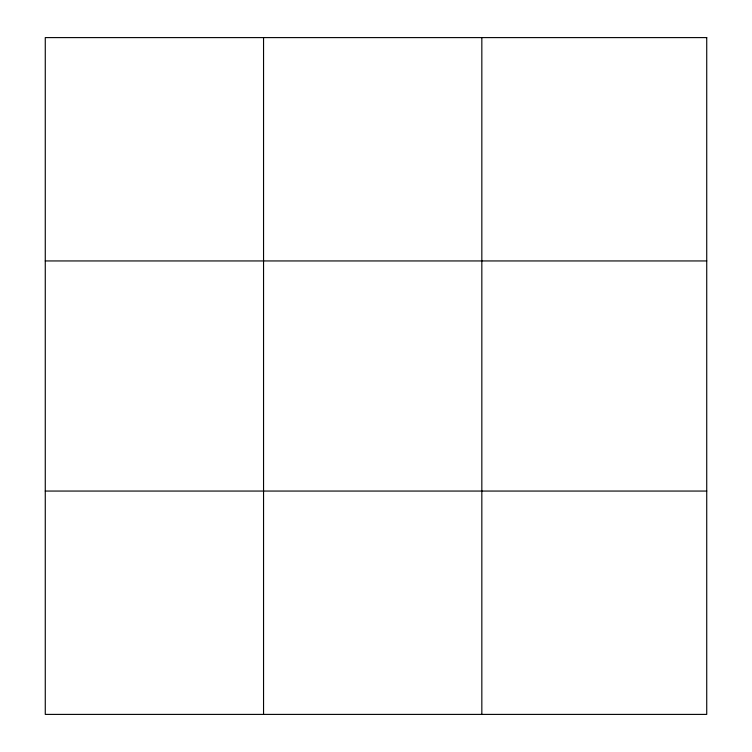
<?xml version="1.0" encoding="UTF-8"?>
<svg xmlns="http://www.w3.org/2000/svg" width="752" height="752" viewBox="0 0 752 752"><rect width="100%" height="100%" fill="white"/><g stroke="black" fill="none" stroke-linecap="round" stroke-linejoin="round"><path stroke-width="1.13" d="M263.548 37.6L263.548 714.4M481.835 37.6L481.835 714.4M45.27 260.944L706.73 260.944M45.27 491.056L706.73 491.056M706.73 37.6L706.73 714.4L45.27 714.4L45.27 37.6L706.73 37.6"/></g></svg>
